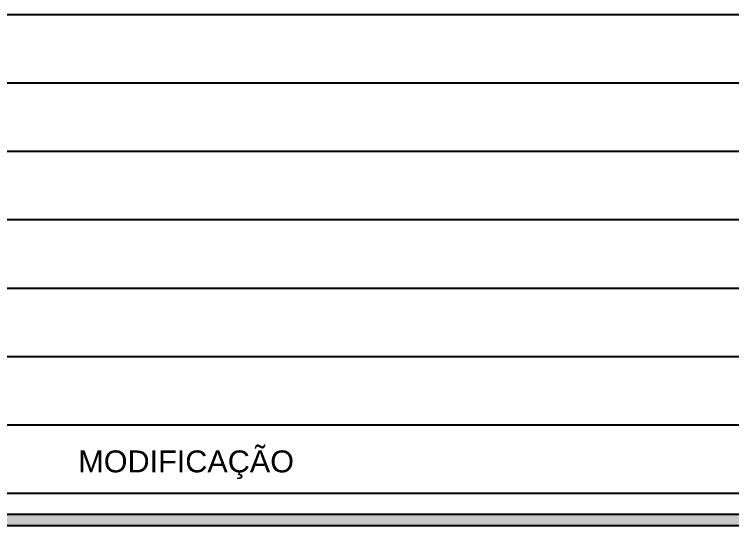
# Model space of a CAD drawing. Extents: x 0 to 7795, y 0 to 4205.
# Drawn here: x 7263.2 to 7597.7, y 869.8 to 1108.1 of the extents above; entities that cross this region are included whole.
import ezdxf

# ---------------------------------------------------------------- set-up
doc = ezdxf.new("R2010")
doc.units = 0
doc.header["$MEASUREMENT"] = 0
for name, color, linetype in [('MTH-CARIMBO-TXT2', 1, 'CONTINUOUS'), ('MTH-CARIMBOEFORMATO', 1, 'CONTINUOUS'), ('MTH-PILAR-SEGUE', 5, 'CONTINUOUS'), ('MTH-TXT-NOTAS', 3, 'CONTINUOUS')]:
    doc.layers.add(name, color=color, linetype=linetype)
doc.styles.add('TQS_ARIAL', font='arial.ttf')

msp = doc.modelspace()

# ---------------------------------------------------------------- linework, layer by layer
at = {"layer": 'MTH-CARIMBO-TXT2', "linetype": 'Continuous'}
msp.add_lwpolyline([(6873.403091, 874.879051), (6873.403091, 869.750115), (7745.004003, 869.750115), (7745.004003, 874.879051), (6873.403091, 874.879051)], dxfattribs=at)
for points in [[(6873.403091, 874.879051), (6873.403091, 869.750115), (7745.004003, 869.750115)], [(6873.403091, 874.879051), (7745.004003, 869.750115), (7745.004003, 874.879051)], [(6873.403091, 874.879051), (7745.004003, 874.879051), (6873.403091, 874.879051)]]:
    msp.add_solid(points, dxfattribs=at)
at = {"layer": 'MTH-CARIMBOEFORMATO', "linetype": 'Continuous'}
for p, q in [((6872.477441, 1076.173963), (7745.004003, 1076.173963)), ((6872.477441, 1044.281712), (7745.004003, 1044.281712)), ((6872.477441, 1012.38946), (7745.004003, 1012.38946)), ((6872.477441, 980.497209), (7745.004003, 980.497209)), ((7007.355807, 948.604958), (7745.015044, 948.604958)), ((7007.355807, 916.712707), (7745.015044, 916.712707)), ((7007.355807, 884.820456), (7745.015044, 884.820456))]:
    msp.add_line(p, q, dxfattribs=at)
at = {"layer": 'MTH-PILAR-SEGUE', "linetype": 'Continuous'}
msp.add_line((6870.004003, 1108.066214), (7745.004003, 1108.066214), dxfattribs=at)

# ---------------------------------------------------------------- texts
at = {"layer": 'MTH-TXT-NOTAS', "linetype": 'Continuous', "style": 'TQS_ARIAL'}
msp.add_text('MODIFICAÇÃO', height=10.20552, dxfattribs=at).set_placement((7293.045464, 894.59477))

doc.saveas('drawing.dxf')
